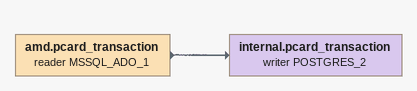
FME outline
amd.pcard_transaction (reader MSSQL_ADO_1)
    -> internal.pcard_transaction (writer POSTGRES_2)
internal.pcard_transaction (writer POSTGRES_2)
